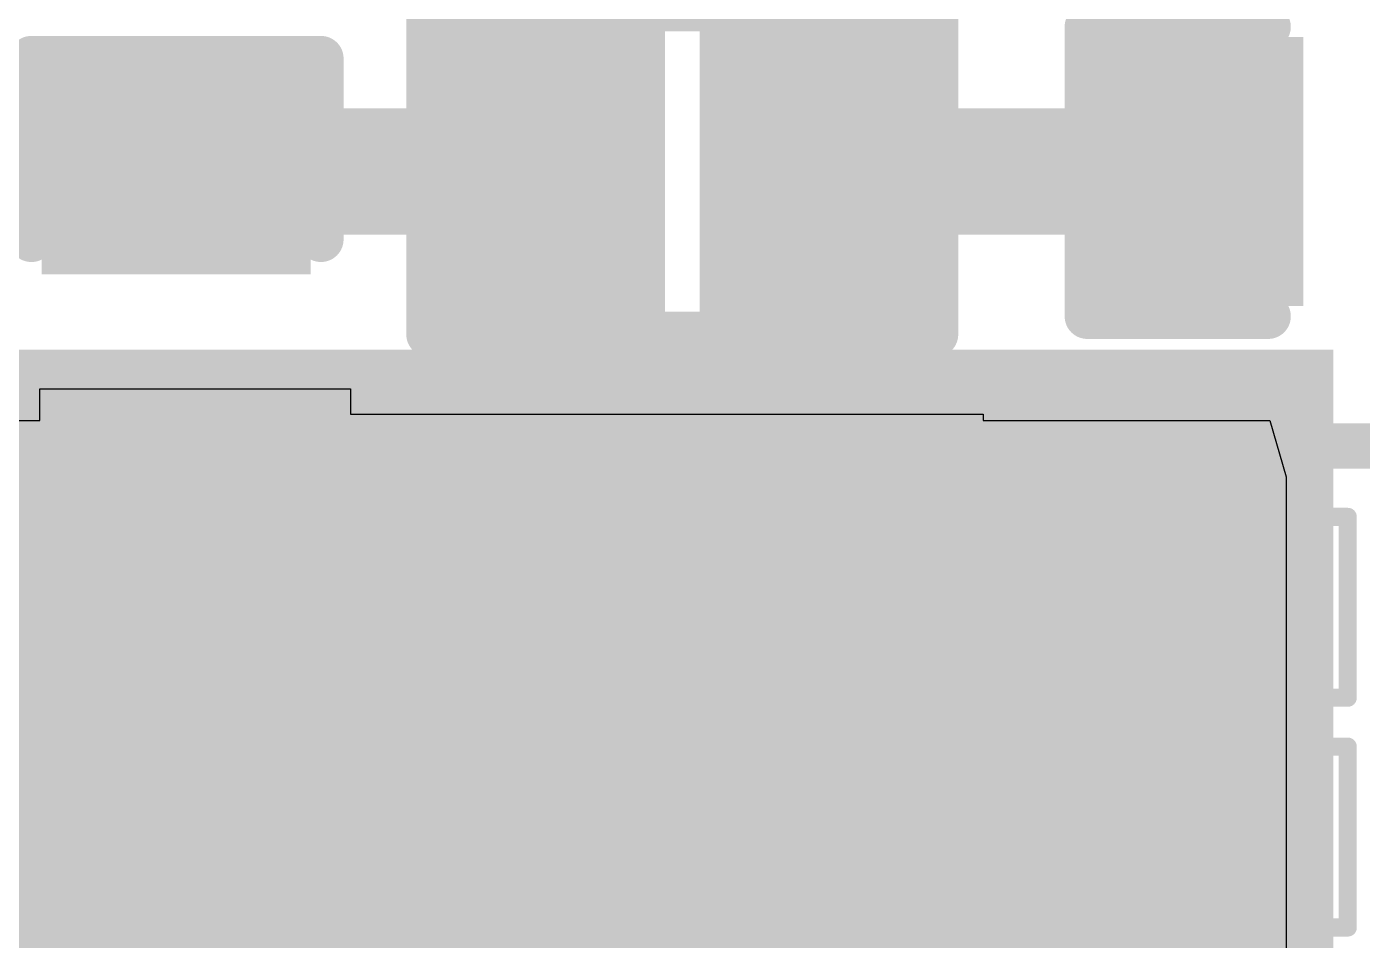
# Model space of a CAD drawing. Header units: inches. Extents: x -12 to 5357, y -8 to 5291.
# Drawn here: x 39.091 to 42.84, y 30.017 to 32.583 of the extents above; entities that cross this region are included whole.
import ezdxf

# ---------------------------------------------------------------- set-up
doc = ezdxf.new("R2010")
doc.units = ezdxf.units.IN
for name, color, linetype in [('Bottom Layer', 5, 'Continuous'), ('Drill Drawing', 1, 'Continuous'), ('Ground', 16, 'Continuous'), ('Power', 76, 'Continuous'), ('Top Layer', 1, 'Continuous'), ('Top Overlay', 2, 'Continuous'), ('Top Paste', 8, 'Continuous'), ('Top Solder', 216, 'Continuous'), ('Via Holes', 16, 'Continuous')]:
    doc.layers.add(name, color=color, linetype=linetype)

# ---------------------------------------------------------------- blocks, each defined once
blk = doc.blocks.new('IND_0402_64')
at = {"layer": 'Top Layer'}
for points in [[(-0.55, 0.3), (-0.15, 0.3), (-0.15, -0.3), (-0.55, -0.3)], [(0.15, 0.3), (0.55, 0.3), (0.55, -0.3), (0.15, -0.3)]]:
    blk.add_hatch(color=1, dxfattribs=at).paths.add_polyline_path(points)
at = {"layer": 'Top Paste'}
for points in [[(-0.55, 0.3), (-0.15, 0.3), (-0.15, -0.3), (-0.55, -0.3)], [(0.15, 0.3), (0.55, 0.3), (0.55, -0.3), (0.15, -0.3)]]:
    blk.add_hatch(color=8, dxfattribs=at).paths.add_polyline_path(points)
at = {"layer": 'Top Solder'}
for points in [[(-0.6516, 0.4016), (-0.0484, 0.4016), (-0.0484, -0.4016), (-0.6516, -0.4016)], [(0.0484, 0.4016), (0.6516, 0.4016), (0.6516, -0.4016), (0.0484, -0.4016)]]:
    blk.add_hatch(color=216, dxfattribs=at).paths.add_polyline_path(points)
at = {"layer": 'Top Overlay'}
for points in [[(-0.7112, -0.4572, 0.127, 0.127, 0), (-0.7112, 0.4572, 0.127, 0.127, 0)], [(-0.7112, 0.4572, 0.127, 0.127, 0), (-0.3048, 0.4572, 0.127, 0.127, 0)], [(-0.3048, 0.4572, 0.127, 0.127, 0), (0.7112, 0.4572, 0.127, 0.127, 0)], [(0.7112, -0.4572, 0.127, 0.127, 0), (0.7112, 0.4572, 0.127, 0.127, 0)], [(-0.7112, -0.4572, 0.127, 0.127, 0), (-0.3048, -0.4572, 0.127, 0.127, 0)], [(-0.3048, -0.4572, 0.127, 0.127, 0), (0.7112, -0.4572, 0.127, 0.127, 0)]]:
    blk.add_lwpolyline(points, format="xyseb", dxfattribs=at)
for points in [[(-0.7429, 0.4572, 0.0635, 0.0635, 1), (-0.6794, 0.4572, 0.0635, 0.0635, 1)], [(-0.7429, 0.4572, 0.0635, 0.0635, 1), (-0.6794, 0.4572, 0.0635, 0.0635, 1)], [(-0.3366, 0.4572, 0.0635, 0.0635, 1), (-0.2731, 0.4572, 0.0635, 0.0635, 1)], [(-0.3366, 0.4572, 0.0635, 0.0635, 1), (-0.2731, 0.4572, 0.0635, 0.0635, 1)], [(0.6794, 0.4572, 0.0635, 0.0635, 1), (0.7429, 0.4572, 0.0635, 0.0635, 1)], [(0.6794, 0.4572, 0.0635, 0.0635, 1), (0.7429, 0.4572, 0.0635, 0.0635, 1)], [(-0.7429, -0.4572, 0.0635, 0.0635, 1), (-0.6794, -0.4572, 0.0635, 0.0635, 1)], [(-0.7429, -0.4572, 0.0635, 0.0635, 1), (-0.6794, -0.4572, 0.0635, 0.0635, 1)], [(-0.3366, -0.4572, 0.0635, 0.0635, 1), (-0.2731, -0.4572, 0.0635, 0.0635, 1)], [(-0.3366, -0.4572, 0.0635, 0.0635, 1), (-0.2731, -0.4572, 0.0635, 0.0635, 1)], [(0.6794, -0.4572, 0.0635, 0.0635, 1), (0.7429, -0.4572, 0.0635, 0.0635, 1)], [(0.6794, -0.4572, 0.0635, 0.0635, 1), (0.7429, -0.4572, 0.0635, 0.0635, 1)]]:
    blk.add_lwpolyline(points, format="xyseb", close=True, dxfattribs=at)
blk = doc.blocks.new('C___0402_93')
at = {"layer": 'Top Layer'}
for points in [[(-0.6985, -0.3175), (-0.6985, 0.3175), (-0.2413, 0.3175), (-0.2413, -0.3175)], [(0.2413, -0.3175), (0.2413, 0.3175), (0.6985, 0.3175), (0.6985, -0.3175)]]:
    blk.add_hatch(color=1, dxfattribs=at).paths.add_polyline_path(points)
at = {"layer": 'Top Paste'}
for points in [[(-0.6985, -0.3175), (-0.6985, 0.3175), (-0.2413, 0.3175), (-0.2413, -0.3175)], [(0.2413, -0.3175), (0.2413, 0.3175), (0.6985, 0.3175), (0.6985, -0.3175)]]:
    blk.add_hatch(color=8, dxfattribs=at).paths.add_polyline_path(points)
at = {"layer": 'Top Solder'}
for points in [[(-0.7585, -0.3775), (-0.7585, 0.3775), (-0.1813, 0.3775), (-0.1813, -0.3775)], [(0.1813, -0.3775), (0.1813, 0.3775), (0.7585, 0.3775), (0.7585, -0.3775)]]:
    blk.add_hatch(color=216, dxfattribs=at).paths.add_polyline_path(points)
at = {"layer": 'Top Overlay'}
for points in [[(-0.7874, 0.4064, 0.127, 0.127, 0), (-0.7874, -0.4064, 0.127, 0.127, 0)], [(-0.2794, 0.4064, 0.127, 0.127, 0), (-0.7874, 0.4064, 0.127, 0.127, 0)], [(0.2794, 0.4064, 0.127, 0.127, 0), (0.7874, 0.4064, 0.127, 0.127, 0)], [(0.7874, 0.4064, 0.127, 0.127, 0), (0.7874, -0.4064, 0.127, 0.127, 0)], [(-0.7874, -0.4064, 0.127, 0.127, 0), (-0.2794, -0.4064, 0.127, 0.127, 0)], [(0.2794, -0.4064, 0.127, 0.127, 0), (0.7874, -0.4064, 0.127, 0.127, 0)]]:
    blk.add_lwpolyline(points, format="xyseb", dxfattribs=at)
for points in [[(-0.8191, 0.4064, 0.0635, 0.0635, 1), (-0.7556, 0.4064, 0.0635, 0.0635, 1)], [(-0.8191, 0.4064, 0.0635, 0.0635, 1), (-0.7556, 0.4064, 0.0635, 0.0635, 1)], [(-0.3112, 0.4064, 0.0635, 0.0635, 1), (-0.2477, 0.4064, 0.0635, 0.0635, 1)], [(0.2477, 0.4064, 0.0635, 0.0635, 1), (0.3111, 0.4064, 0.0635, 0.0635, 1)], [(0.7556, 0.4064, 0.0635, 0.0635, 1), (0.8191, 0.4064, 0.0635, 0.0635, 1)], [(0.7556, 0.4064, 0.0635, 0.0635, 1), (0.8191, 0.4064, 0.0635, 0.0635, 1)], [(-0.8191, -0.4064, 0.0635, 0.0635, 1), (-0.7556, -0.4064, 0.0635, 0.0635, 1)], [(-0.8191, -0.4064, 0.0635, 0.0635, 1), (-0.7556, -0.4064, 0.0635, 0.0635, 1)], [(-0.3112, -0.4064, 0.0635, 0.0635, 1), (-0.2477, -0.4064, 0.0635, 0.0635, 1)], [(0.2477, -0.4064, 0.0635, 0.0635, 1), (0.3111, -0.4064, 0.0635, 0.0635, 1)], [(0.7556, -0.4064, 0.0635, 0.0635, 1), (0.8191, -0.4064, 0.0635, 0.0635, 1)], [(0.7556, -0.4064, 0.0635, 0.0635, 1), (0.8191, -0.4064, 0.0635, 0.0635, 1)]]:
    blk.add_lwpolyline(points, format="xyseb", close=True, dxfattribs=at)
blk = doc.blocks.new('C___0402_96')
at = {"layer": 'Top Layer'}
for points in [[(-0.6985, -0.3175), (-0.6985, 0.3175), (-0.2413, 0.3175), (-0.2413, -0.3175)], [(0.2413, -0.3175), (0.2413, 0.3175), (0.6985, 0.3175), (0.6985, -0.3175)]]:
    blk.add_hatch(color=1, dxfattribs=at).paths.add_polyline_path(points)
at = {"layer": 'Top Paste'}
for points in [[(-0.6985, -0.3175), (-0.6985, 0.3175), (-0.2413, 0.3175), (-0.2413, -0.3175)], [(0.2413, -0.3175), (0.2413, 0.3175), (0.6985, 0.3175), (0.6985, -0.3175)]]:
    blk.add_hatch(color=8, dxfattribs=at).paths.add_polyline_path(points)
at = {"layer": 'Top Solder'}
for points in [[(-0.7585, -0.3775), (-0.7585, 0.3775), (-0.1813, 0.3775), (-0.1813, -0.3775)], [(0.1813, -0.3775), (0.1813, 0.3775), (0.7585, 0.3775), (0.7585, -0.3775)]]:
    blk.add_hatch(color=216, dxfattribs=at).paths.add_polyline_path(points)
at = {"layer": 'Top Overlay'}
for points in [[(-0.7874, -0.4064, 0.127, 0.127, 0), (-0.7874, 0.4064, 0.127, 0.127, 0)], [(-0.7874, 0.4064, 0.127, 0.127, 0), (-0.2794, 0.4064, 0.127, 0.127, 0)], [(0.2794, 0.4064, 0.127, 0.127, 0), (0.7874, 0.4064, 0.127, 0.127, 0)], [(0.7874, -0.4064, 0.127, 0.127, 0), (0.7874, 0.4064, 0.127, 0.127, 0)], [(-0.7874, -0.4064, 0.127, 0.127, 0), (-0.2794, -0.4064, 0.127, 0.127, 0)], [(0.2794, -0.4064, 0.127, 0.127, 0), (0.7874, -0.4064, 0.127, 0.127, 0)]]:
    blk.add_lwpolyline(points, format="xyseb", dxfattribs=at)
for points in [[(-0.8191, 0.4064, 0.0635, 0.0635, 1), (-0.7556, 0.4064, 0.0635, 0.0635, 1)], [(-0.8191, 0.4064, 0.0635, 0.0635, 1), (-0.7556, 0.4064, 0.0635, 0.0635, 1)], [(-0.3111, 0.4064, 0.0635, 0.0635, 1), (-0.2477, 0.4064, 0.0635, 0.0635, 1)], [(0.2477, 0.4064, 0.0635, 0.0635, 1), (0.3112, 0.4064, 0.0635, 0.0635, 1)], [(0.7556, 0.4064, 0.0635, 0.0635, 1), (0.8191, 0.4064, 0.0635, 0.0635, 1)], [(0.7556, 0.4064, 0.0635, 0.0635, 1), (0.8191, 0.4064, 0.0635, 0.0635, 1)], [(-0.8191, -0.4064, 0.0635, 0.0635, 1), (-0.7556, -0.4064, 0.0635, 0.0635, 1)], [(-0.8191, -0.4064, 0.0635, 0.0635, 1), (-0.7556, -0.4064, 0.0635, 0.0635, 1)], [(-0.3111, -0.4064, 0.0635, 0.0635, 1), (-0.2477, -0.4064, 0.0635, 0.0635, 1)], [(0.2477, -0.4064, 0.0635, 0.0635, 1), (0.3112, -0.4064, 0.0635, 0.0635, 1)], [(0.7556, -0.4064, 0.0635, 0.0635, 1), (0.8191, -0.4064, 0.0635, 0.0635, 1)], [(0.7556, -0.4064, 0.0635, 0.0635, 1), (0.8191, -0.4064, 0.0635, 0.0635, 1)]]:
    blk.add_lwpolyline(points, format="xyseb", close=True, dxfattribs=at)

msp = doc.modelspace()

# ---------------------------------------------------------------- hatches: boundary and pattern name
at = {"layer": 'Bottom Layer'}
h = msp.add_hatch(color=5, dxfattribs=at)
edge = h.paths.add_edge_path()
edge.add_arc((40.2869, 30.9524), 0.2, 0, 360)
h = msp.add_hatch(color=5, dxfattribs=at)
edge = h.paths.add_edge_path()
edge.add_arc((40.9321, 30.9524), 0.2, 0, 360)
h = msp.add_hatch(color=5, dxfattribs=at)
edge = h.paths.add_edge_path()
edge.add_arc((41.5773, 30.9524), 0.2, 0, 360)
h = msp.add_hatch(color=5, dxfattribs=at)
edge = h.paths.add_edge_path()
edge.add_arc((42.545, 30.9524), 0.2, 0, 360)
h = msp.add_hatch(color=5, dxfattribs=at)
edge = h.paths.add_edge_path()
edge.add_arc((39.3192, 30.3073), 0.2, 0, 360)
h = msp.add_hatch(color=5, dxfattribs=at)
edge = h.paths.add_edge_path()
edge.add_arc((39.9644, 30.3073), 0.2, 0, 360)
h = msp.add_hatch(color=5, dxfattribs=at)
edge = h.paths.add_edge_path()
edge.add_arc((40.6095, 30.3073), 0.2, 0, 360)
h = msp.add_hatch(color=5, dxfattribs=at)
edge = h.paths.add_edge_path()
edge.add_arc((41.2547, 30.3073), 0.2, 0, 360)
h = msp.add_hatch(color=5, dxfattribs=at)
edge = h.paths.add_edge_path()
edge.add_arc((41.8998, 30.3073), 0.2, 0, 360)
h = msp.add_hatch(color=5, dxfattribs=at)
edge = h.paths.add_edge_path()
edge.add_arc((42.545, 30.3073), 0.2, 0, 360)
at = {"layer": 'Ground'}
h = msp.add_hatch(color=16, dxfattribs=at)
edge = h.paths.add_edge_path()
edge.add_arc((40.2869, 30.9524), 0.2, 0, 360)
h = msp.add_hatch(color=16, dxfattribs=at)
edge = h.paths.add_edge_path()
edge.add_arc((40.9321, 30.9524), 0.2, 0, 360)
h = msp.add_hatch(color=16, dxfattribs=at)
edge = h.paths.add_edge_path()
edge.add_arc((41.5773, 30.9524), 0.2, 0, 360)
h = msp.add_hatch(color=16, dxfattribs=at)
edge = h.paths.add_edge_path()
edge.add_arc((42.545, 30.9524), 0.2, 0, 360)
h = msp.add_hatch(color=16, dxfattribs=at)
edge = h.paths.add_edge_path()
edge.add_arc((39.3192, 30.3073), 0.2, 0, 360)
h = msp.add_hatch(color=16, dxfattribs=at)
edge = h.paths.add_edge_path()
edge.add_arc((39.9644, 30.3073), 0.2, 0, 360)
h = msp.add_hatch(color=16, dxfattribs=at)
edge = h.paths.add_edge_path()
edge.add_arc((40.6095, 30.3073), 0.2, 0, 360)
h = msp.add_hatch(color=16, dxfattribs=at)
edge = h.paths.add_edge_path()
edge.add_arc((41.2547, 30.3073), 0.2, 0, 360)
h = msp.add_hatch(color=16, dxfattribs=at)
edge = h.paths.add_edge_path()
edge.add_arc((41.8998, 30.3073), 0.2, 0, 360)
h = msp.add_hatch(color=16, dxfattribs=at)
edge = h.paths.add_edge_path()
edge.add_arc((42.545, 30.3073), 0.2, 0, 360)
at = {"layer": 'Power'}
h = msp.add_hatch(color=76, dxfattribs=at)
edge = h.paths.add_edge_path()
edge.add_arc((40.2869, 30.9524), 0.2, 0, 360)
h = msp.add_hatch(color=76, dxfattribs=at)
edge = h.paths.add_edge_path()
edge.add_arc((40.9321, 30.9524), 0.2, 0, 360)
h = msp.add_hatch(color=76, dxfattribs=at)
edge = h.paths.add_edge_path()
edge.add_arc((41.5773, 30.9524), 0.2, 0, 360)
h = msp.add_hatch(color=76, dxfattribs=at)
edge = h.paths.add_edge_path()
edge.add_arc((42.545, 30.9524), 0.2, 0, 360)
h = msp.add_hatch(color=76, dxfattribs=at)
edge = h.paths.add_edge_path()
edge.add_arc((39.3192, 30.3073), 0.2, 0, 360)
h = msp.add_hatch(color=76, dxfattribs=at)
edge = h.paths.add_edge_path()
edge.add_arc((39.9644, 30.3073), 0.2, 0, 360)
h = msp.add_hatch(color=76, dxfattribs=at)
edge = h.paths.add_edge_path()
edge.add_arc((40.6095, 30.3073), 0.2, 0, 360)
h = msp.add_hatch(color=76, dxfattribs=at)
edge = h.paths.add_edge_path()
edge.add_arc((41.2547, 30.3073), 0.2, 0, 360)
h = msp.add_hatch(color=76, dxfattribs=at)
edge = h.paths.add_edge_path()
edge.add_arc((41.8998, 30.3073), 0.2, 0, 360)
h = msp.add_hatch(color=76, dxfattribs=at)
edge = h.paths.add_edge_path()
edge.add_arc((42.545, 30.3073), 0.2, 0, 360)
at = {"layer": 'Top Layer'}
msp.add_hatch(color=1, dxfattribs=at).paths.add_polyline_path([(34.0217, 28.9523), (42.7584, 28.9523), (42.7584, 31.6759), (34.0217, 31.6759)])
h = msp.add_hatch(color=1, dxfattribs=at)
edge = h.paths.add_edge_path()
edge.add_arc((40.2869, 30.9524), 0.2, 0, 360)
h = msp.add_hatch(color=1, dxfattribs=at)
edge = h.paths.add_edge_path()
edge.add_arc((40.9321, 30.9524), 0.2, 0, 360)
h = msp.add_hatch(color=1, dxfattribs=at)
edge = h.paths.add_edge_path()
edge.add_arc((41.5773, 30.9524), 0.2, 0, 360)
h = msp.add_hatch(color=1, dxfattribs=at)
edge = h.paths.add_edge_path()
edge.add_arc((42.545, 30.9524), 0.2, 0, 360)
h = msp.add_hatch(color=1, dxfattribs=at)
edge = h.paths.add_edge_path()
edge.add_arc((39.3192, 30.3073), 0.2, 0, 360)
h = msp.add_hatch(color=1, dxfattribs=at)
edge = h.paths.add_edge_path()
edge.add_arc((39.9644, 30.3073), 0.2, 0, 360)
h = msp.add_hatch(color=1, dxfattribs=at)
edge = h.paths.add_edge_path()
edge.add_arc((40.6095, 30.3073), 0.2, 0, 360)
h = msp.add_hatch(color=1, dxfattribs=at)
edge = h.paths.add_edge_path()
edge.add_arc((41.2547, 30.3073), 0.2, 0, 360)
h = msp.add_hatch(color=1, dxfattribs=at)
edge = h.paths.add_edge_path()
edge.add_arc((41.8998, 30.3073), 0.2, 0, 360)
h = msp.add_hatch(color=1, dxfattribs=at)
edge = h.paths.add_edge_path()
edge.add_arc((42.545, 30.3073), 0.2, 0, 360)
at = {"layer": 'Via Holes'}
h = msp.add_hatch(color=7, dxfattribs=at)
edge = h.paths.add_edge_path()
edge.add_arc((40.2869, 30.9524), 0.1, 0, 360)
h = msp.add_hatch(color=7, dxfattribs=at)
edge = h.paths.add_edge_path()
edge.add_arc((40.9321, 30.9524), 0.1, 0, 360)
h = msp.add_hatch(color=7, dxfattribs=at)
edge = h.paths.add_edge_path()
edge.add_arc((41.5773, 30.9524), 0.1, 0, 360)
h = msp.add_hatch(color=7, dxfattribs=at)
edge = h.paths.add_edge_path()
edge.add_arc((42.545, 30.9524), 0.1, 0, 360)
h = msp.add_hatch(color=7, dxfattribs=at)
edge = h.paths.add_edge_path()
edge.add_arc((39.3192, 30.3073), 0.1, 0, 360)
h = msp.add_hatch(color=7, dxfattribs=at)
edge = h.paths.add_edge_path()
edge.add_arc((39.9644, 30.3073), 0.1, 0, 360)
h = msp.add_hatch(color=7, dxfattribs=at)
edge = h.paths.add_edge_path()
edge.add_arc((40.6095, 30.3073), 0.1, 0, 360)
h = msp.add_hatch(color=7, dxfattribs=at)
edge = h.paths.add_edge_path()
edge.add_arc((41.2547, 30.3073), 0.1, 0, 360)
h = msp.add_hatch(color=7, dxfattribs=at)
edge = h.paths.add_edge_path()
edge.add_arc((41.8998, 30.3073), 0.1, 0, 360)
h = msp.add_hatch(color=7, dxfattribs=at)
edge = h.paths.add_edge_path()
edge.add_arc((42.545, 30.3073), 0.1, 0, 360)

# ---------------------------------------------------------------- linework, layer by layer
at = {"layer": 'Drill Drawing'}
for points in [[(40.0329, 31.2064, 0.0508, 0.0508, 0), (40.5409, 31.2064, 0.0508, 0.0508, 0)], [(40.0329, 30.6984, 0.0508, 0.0508, 0), (40.0329, 31.2064, 0.0508, 0.0508, 0)], [(40.5409, 30.6984, 0.0508, 0.0508, 0), (40.5409, 31.2064, 0.0508, 0.0508, 0)], [(40.6781, 31.2064, 0.0508, 0.0508, 0), (41.1861, 31.2064, 0.0508, 0.0508, 0)], [(40.6781, 30.6984, 0.0508, 0.0508, 0), (40.6781, 31.2064, 0.0508, 0.0508, 0)], [(41.1861, 30.6984, 0.0508, 0.0508, 0), (41.1861, 31.2064, 0.0508, 0.0508, 0)], [(41.3233, 31.2064, 0.0508, 0.0508, 0), (41.8313, 31.2064, 0.0508, 0.0508, 0)], [(41.3233, 30.6984, 0.0508, 0.0508, 0), (41.3233, 31.2064, 0.0508, 0.0508, 0)], [(41.8313, 30.6984, 0.0508, 0.0508, 0), (41.8313, 31.2064, 0.0508, 0.0508, 0)], [(42.291, 31.2064, 0.0508, 0.0508, 0), (42.799, 31.2064, 0.0508, 0.0508, 0)], [(42.291, 30.6984, 0.0508, 0.0508, 0), (42.291, 31.2064, 0.0508, 0.0508, 0)], [(42.799, 30.6984, 0.0508, 0.0508, 0), (42.799, 31.2064, 0.0508, 0.0508, 0)], [(40.1345, 31.1048, 0.0508, 0.0508, 0), (40.4393, 31.1048, 0.0508, 0.0508, 0)], [(40.1345, 30.8, 0.0508, 0.0508, 0), (40.1345, 31.1048, 0.0508, 0.0508, 0)], [(40.4393, 30.8, 0.0508, 0.0508, 0), (40.4393, 31.1048, 0.0508, 0.0508, 0)], [(40.7797, 31.1048, 0.0508, 0.0508, 0), (41.0845, 31.1048, 0.0508, 0.0508, 0)], [(40.7797, 30.8, 0.0508, 0.0508, 0), (40.7797, 31.1048, 0.0508, 0.0508, 0)], [(41.0845, 30.8, 0.0508, 0.0508, 0), (41.0845, 31.1048, 0.0508, 0.0508, 0)], [(41.4249, 31.1048, 0.0508, 0.0508, 0), (41.7297, 31.1048, 0.0508, 0.0508, 0)], [(41.4249, 30.8, 0.0508, 0.0508, 0), (41.4249, 31.1048, 0.0508, 0.0508, 0)], [(41.7297, 30.8, 0.0508, 0.0508, 0), (41.7297, 31.1048, 0.0508, 0.0508, 0)], [(42.3926, 31.1048, 0.0508, 0.0508, 0), (42.6974, 31.1048, 0.0508, 0.0508, 0)], [(42.3926, 30.8, 0.0508, 0.0508, 0), (42.3926, 31.1048, 0.0508, 0.0508, 0)], [(42.6974, 30.8, 0.0508, 0.0508, 0), (42.6974, 31.1048, 0.0508, 0.0508, 0)], [(40.1345, 30.8, 0.0508, 0.0508, 0), (40.4393, 30.8, 0.0508, 0.0508, 0)], [(40.7797, 30.8, 0.0508, 0.0508, 0), (41.0845, 30.8, 0.0508, 0.0508, 0)], [(41.4249, 30.8, 0.0508, 0.0508, 0), (41.7297, 30.8, 0.0508, 0.0508, 0)], [(42.3926, 30.8, 0.0508, 0.0508, 0), (42.6974, 30.8, 0.0508, 0.0508, 0)], [(40.0329, 30.6984, 0.0508, 0.0508, 0), (40.5409, 30.6984, 0.0508, 0.0508, 0)], [(40.6781, 30.6984, 0.0508, 0.0508, 0), (41.1861, 30.6984, 0.0508, 0.0508, 0)], [(41.3233, 30.6984, 0.0508, 0.0508, 0), (41.8313, 30.6984, 0.0508, 0.0508, 0)], [(42.291, 30.6984, 0.0508, 0.0508, 0), (42.799, 30.6984, 0.0508, 0.0508, 0)], [(39.0652, 30.5613, 0.0508, 0.0508, 0), (39.5732, 30.5613, 0.0508, 0.0508, 0)], [(39.5732, 30.0533, 0.0508, 0.0508, 0), (39.5732, 30.5613, 0.0508, 0.0508, 0)], [(39.7104, 30.5613, 0.0508, 0.0508, 0), (40.2184, 30.5613, 0.0508, 0.0508, 0)], [(39.7104, 30.0533, 0.0508, 0.0508, 0), (39.7104, 30.5613, 0.0508, 0.0508, 0)], [(40.2184, 30.0533, 0.0508, 0.0508, 0), (40.2184, 30.5613, 0.0508, 0.0508, 0)], [(40.3555, 30.5613, 0.0508, 0.0508, 0), (40.8635, 30.5613, 0.0508, 0.0508, 0)], [(40.3555, 30.0533, 0.0508, 0.0508, 0), (40.3555, 30.5613, 0.0508, 0.0508, 0)], [(40.8635, 30.0533, 0.0508, 0.0508, 0), (40.8635, 30.5613, 0.0508, 0.0508, 0)], [(41.0007, 30.5613, 0.0508, 0.0508, 0), (41.5087, 30.5613, 0.0508, 0.0508, 0)], [(41.0007, 30.0533, 0.0508, 0.0508, 0), (41.0007, 30.5613, 0.0508, 0.0508, 0)], [(41.5087, 30.0533, 0.0508, 0.0508, 0), (41.5087, 30.5613, 0.0508, 0.0508, 0)], [(41.6458, 30.5613, 0.0508, 0.0508, 0), (42.1538, 30.5613, 0.0508, 0.0508, 0)], [(41.6458, 30.0533, 0.0508, 0.0508, 0), (41.6458, 30.5613, 0.0508, 0.0508, 0)], [(42.1538, 30.0533, 0.0508, 0.0508, 0), (42.1538, 30.5613, 0.0508, 0.0508, 0)], [(42.291, 30.5613, 0.0508, 0.0508, 0), (42.799, 30.5613, 0.0508, 0.0508, 0)], [(42.291, 30.0533, 0.0508, 0.0508, 0), (42.291, 30.5613, 0.0508, 0.0508, 0)], [(42.799, 30.0533, 0.0508, 0.0508, 0), (42.799, 30.5613, 0.0508, 0.0508, 0)], [(39.1668, 30.4597, 0.0508, 0.0508, 0), (39.4716, 30.4597, 0.0508, 0.0508, 0)], [(39.1668, 30.1549, 0.0508, 0.0508, 0), (39.1668, 30.4597, 0.0508, 0.0508, 0)], [(39.4716, 30.1549, 0.0508, 0.0508, 0), (39.4716, 30.4597, 0.0508, 0.0508, 0)], [(39.812, 30.4597, 0.0508, 0.0508, 0), (40.1168, 30.4597, 0.0508, 0.0508, 0)], [(39.812, 30.1549, 0.0508, 0.0508, 0), (39.812, 30.4597, 0.0508, 0.0508, 0)], [(40.1168, 30.1549, 0.0508, 0.0508, 0), (40.1168, 30.4597, 0.0508, 0.0508, 0)], [(40.4571, 30.4597, 0.0508, 0.0508, 0), (40.7619, 30.4597, 0.0508, 0.0508, 0)], [(40.4571, 30.1549, 0.0508, 0.0508, 0), (40.4571, 30.4597, 0.0508, 0.0508, 0)], [(40.7619, 30.1549, 0.0508, 0.0508, 0), (40.7619, 30.4597, 0.0508, 0.0508, 0)], [(41.1023, 30.4597, 0.0508, 0.0508, 0), (41.4071, 30.4597, 0.0508, 0.0508, 0)], [(41.1023, 30.1549, 0.0508, 0.0508, 0), (41.1023, 30.4597, 0.0508, 0.0508, 0)], [(41.4071, 30.1549, 0.0508, 0.0508, 0), (41.4071, 30.4597, 0.0508, 0.0508, 0)], [(41.7474, 30.4597, 0.0508, 0.0508, 0), (42.0522, 30.4597, 0.0508, 0.0508, 0)], [(41.7474, 30.1549, 0.0508, 0.0508, 0), (41.7474, 30.4597, 0.0508, 0.0508, 0)], [(42.0522, 30.1549, 0.0508, 0.0508, 0), (42.0522, 30.4597, 0.0508, 0.0508, 0)], [(42.3926, 30.4597, 0.0508, 0.0508, 0), (42.6974, 30.4597, 0.0508, 0.0508, 0)], [(42.3926, 30.1549, 0.0508, 0.0508, 0), (42.3926, 30.4597, 0.0508, 0.0508, 0)], [(42.6974, 30.1549, 0.0508, 0.0508, 0), (42.6974, 30.4597, 0.0508, 0.0508, 0)], [(39.1668, 30.1549, 0.0508, 0.0508, 0), (39.4716, 30.1549, 0.0508, 0.0508, 0)], [(39.812, 30.1549, 0.0508, 0.0508, 0), (40.1168, 30.1549, 0.0508, 0.0508, 0)], [(40.4571, 30.1549, 0.0508, 0.0508, 0), (40.7619, 30.1549, 0.0508, 0.0508, 0)], [(41.1023, 30.1549, 0.0508, 0.0508, 0), (41.4071, 30.1549, 0.0508, 0.0508, 0)], [(41.7474, 30.1549, 0.0508, 0.0508, 0), (42.0522, 30.1549, 0.0508, 0.0508, 0)], [(42.3926, 30.1549, 0.0508, 0.0508, 0), (42.6974, 30.1549, 0.0508, 0.0508, 0)], [(39.0652, 30.0533, 0.0508, 0.0508, 0), (39.5732, 30.0533, 0.0508, 0.0508, 0)], [(39.7104, 30.0533, 0.0508, 0.0508, 0), (40.2184, 30.0533, 0.0508, 0.0508, 0)], [(40.3555, 30.0533, 0.0508, 0.0508, 0), (40.8635, 30.0533, 0.0508, 0.0508, 0)], [(41.0007, 30.0533, 0.0508, 0.0508, 0), (41.5087, 30.0533, 0.0508, 0.0508, 0)], [(41.6458, 30.0533, 0.0508, 0.0508, 0), (42.1538, 30.0533, 0.0508, 0.0508, 0)], [(42.291, 30.0533, 0.0508, 0.0508, 0), (42.799, 30.0533, 0.0508, 0.0508, 0)]]:
    msp.add_lwpolyline(points, format="xyseb", dxfattribs=at)
for points in [[(40.0202, 31.2064, 0.0254, 0.0254, 1), (40.0456, 31.2064, 0.0254, 0.0254, 1)], [(40.0202, 31.2064, 0.0254, 0.0254, 1), (40.0456, 31.2064, 0.0254, 0.0254, 1)], [(40.5282, 31.2064, 0.0254, 0.0254, 1), (40.5536, 31.2064, 0.0254, 0.0254, 1)], [(40.5282, 31.2064, 0.0254, 0.0254, 1), (40.5536, 31.2064, 0.0254, 0.0254, 1)], [(40.6654, 31.2064, 0.0254, 0.0254, 1), (40.6908, 31.2064, 0.0254, 0.0254, 1)], [(40.6654, 31.2064, 0.0254, 0.0254, 1), (40.6908, 31.2064, 0.0254, 0.0254, 1)], [(41.1734, 31.2064, 0.0254, 0.0254, 1), (41.1988, 31.2064, 0.0254, 0.0254, 1)], [(41.1734, 31.2064, 0.0254, 0.0254, 1), (41.1988, 31.2064, 0.0254, 0.0254, 1)], [(41.3106, 31.2064, 0.0254, 0.0254, 1), (41.336, 31.2064, 0.0254, 0.0254, 1)], [(41.3106, 31.2064, 0.0254, 0.0254, 1), (41.336, 31.2064, 0.0254, 0.0254, 1)], [(41.8186, 31.2064, 0.0254, 0.0254, 1), (41.844, 31.2064, 0.0254, 0.0254, 1)], [(41.8186, 31.2064, 0.0254, 0.0254, 1), (41.844, 31.2064, 0.0254, 0.0254, 1)], [(42.2783, 31.2064, 0.0254, 0.0254, 1), (42.3037, 31.2064, 0.0254, 0.0254, 1)], [(42.2783, 31.2064, 0.0254, 0.0254, 1), (42.3037, 31.2064, 0.0254, 0.0254, 1)], [(42.7863, 31.2064, 0.0254, 0.0254, 1), (42.8117, 31.2064, 0.0254, 0.0254, 1)], [(42.7863, 31.2064, 0.0254, 0.0254, 1), (42.8117, 31.2064, 0.0254, 0.0254, 1)], [(40.1218, 31.1048, 0.0254, 0.0254, 1), (40.1472, 31.1048, 0.0254, 0.0254, 1)], [(40.1218, 31.1048, 0.0254, 0.0254, 1), (40.1472, 31.1048, 0.0254, 0.0254, 1)], [(40.4266, 31.1048, 0.0254, 0.0254, 1), (40.452, 31.1048, 0.0254, 0.0254, 1)], [(40.4266, 31.1048, 0.0254, 0.0254, 1), (40.452, 31.1048, 0.0254, 0.0254, 1)], [(40.767, 31.1048, 0.0254, 0.0254, 1), (40.7924, 31.1048, 0.0254, 0.0254, 1)], [(40.767, 31.1048, 0.0254, 0.0254, 1), (40.7924, 31.1048, 0.0254, 0.0254, 1)], [(41.0718, 31.1048, 0.0254, 0.0254, 1), (41.0972, 31.1048, 0.0254, 0.0254, 1)], [(41.0718, 31.1048, 0.0254, 0.0254, 1), (41.0972, 31.1048, 0.0254, 0.0254, 1)], [(41.4122, 31.1048, 0.0254, 0.0254, 1), (41.4376, 31.1048, 0.0254, 0.0254, 1)], [(41.4122, 31.1048, 0.0254, 0.0254, 1), (41.4376, 31.1048, 0.0254, 0.0254, 1)], [(41.717, 31.1048, 0.0254, 0.0254, 1), (41.7424, 31.1048, 0.0254, 0.0254, 1)], [(41.717, 31.1048, 0.0254, 0.0254, 1), (41.7424, 31.1048, 0.0254, 0.0254, 1)], [(42.3799, 31.1048, 0.0254, 0.0254, 1), (42.4053, 31.1048, 0.0254, 0.0254, 1)], [(42.3799, 31.1048, 0.0254, 0.0254, 1), (42.4053, 31.1048, 0.0254, 0.0254, 1)], [(42.6847, 31.1048, 0.0254, 0.0254, 1), (42.7101, 31.1048, 0.0254, 0.0254, 1)], [(42.6847, 31.1048, 0.0254, 0.0254, 1), (42.7101, 31.1048, 0.0254, 0.0254, 1)], [(40.1218, 30.8, 0.0254, 0.0254, 1), (40.1472, 30.8, 0.0254, 0.0254, 1)], [(40.1218, 30.8, 0.0254, 0.0254, 1), (40.1472, 30.8, 0.0254, 0.0254, 1)], [(40.4266, 30.8, 0.0254, 0.0254, 1), (40.452, 30.8, 0.0254, 0.0254, 1)], [(40.4266, 30.8, 0.0254, 0.0254, 1), (40.452, 30.8, 0.0254, 0.0254, 1)], [(40.767, 30.8, 0.0254, 0.0254, 1), (40.7924, 30.8, 0.0254, 0.0254, 1)], [(40.767, 30.8, 0.0254, 0.0254, 1), (40.7924, 30.8, 0.0254, 0.0254, 1)], [(41.0718, 30.8, 0.0254, 0.0254, 1), (41.0972, 30.8, 0.0254, 0.0254, 1)], [(41.0718, 30.8, 0.0254, 0.0254, 1), (41.0972, 30.8, 0.0254, 0.0254, 1)], [(41.4122, 30.8, 0.0254, 0.0254, 1), (41.4376, 30.8, 0.0254, 0.0254, 1)], [(41.4122, 30.8, 0.0254, 0.0254, 1), (41.4376, 30.8, 0.0254, 0.0254, 1)], [(41.717, 30.8, 0.0254, 0.0254, 1), (41.7424, 30.8, 0.0254, 0.0254, 1)], [(41.717, 30.8, 0.0254, 0.0254, 1), (41.7424, 30.8, 0.0254, 0.0254, 1)], [(42.3799, 30.8, 0.0254, 0.0254, 1), (42.4053, 30.8, 0.0254, 0.0254, 1)], [(42.3799, 30.8, 0.0254, 0.0254, 1), (42.4053, 30.8, 0.0254, 0.0254, 1)], [(42.6847, 30.8, 0.0254, 0.0254, 1), (42.7101, 30.8, 0.0254, 0.0254, 1)], [(42.6847, 30.8, 0.0254, 0.0254, 1), (42.7101, 30.8, 0.0254, 0.0254, 1)], [(40.0202, 30.6984, 0.0254, 0.0254, 1), (40.0456, 30.6984, 0.0254, 0.0254, 1)], [(40.0202, 30.6984, 0.0254, 0.0254, 1), (40.0456, 30.6984, 0.0254, 0.0254, 1)], [(40.5282, 30.6984, 0.0254, 0.0254, 1), (40.5536, 30.6984, 0.0254, 0.0254, 1)], [(40.5282, 30.6984, 0.0254, 0.0254, 1), (40.5536, 30.6984, 0.0254, 0.0254, 1)], [(40.6654, 30.6984, 0.0254, 0.0254, 1), (40.6908, 30.6984, 0.0254, 0.0254, 1)], [(40.6654, 30.6984, 0.0254, 0.0254, 1), (40.6908, 30.6984, 0.0254, 0.0254, 1)], [(41.1734, 30.6984, 0.0254, 0.0254, 1), (41.1988, 30.6984, 0.0254, 0.0254, 1)], [(41.1734, 30.6984, 0.0254, 0.0254, 1), (41.1988, 30.6984, 0.0254, 0.0254, 1)], [(41.3106, 30.6984, 0.0254, 0.0254, 1), (41.336, 30.6984, 0.0254, 0.0254, 1)], [(41.3106, 30.6984, 0.0254, 0.0254, 1), (41.336, 30.6984, 0.0254, 0.0254, 1)], [(41.8186, 30.6984, 0.0254, 0.0254, 1), (41.844, 30.6984, 0.0254, 0.0254, 1)], [(41.8186, 30.6984, 0.0254, 0.0254, 1), (41.844, 30.6984, 0.0254, 0.0254, 1)], [(42.2783, 30.6984, 0.0254, 0.0254, 1), (42.3037, 30.6984, 0.0254, 0.0254, 1)], [(42.2783, 30.6984, 0.0254, 0.0254, 1), (42.3037, 30.6984, 0.0254, 0.0254, 1)], [(42.7863, 30.6984, 0.0254, 0.0254, 1), (42.8117, 30.6984, 0.0254, 0.0254, 1)], [(42.7863, 30.6984, 0.0254, 0.0254, 1), (42.8117, 30.6984, 0.0254, 0.0254, 1)], [(39.5605, 30.5613, 0.0254, 0.0254, 1), (39.5859, 30.5613, 0.0254, 0.0254, 1)], [(39.5605, 30.5613, 0.0254, 0.0254, 1), (39.5859, 30.5613, 0.0254, 0.0254, 1)], [(39.6977, 30.5613, 0.0254, 0.0254, 1), (39.7231, 30.5613, 0.0254, 0.0254, 1)], [(39.6977, 30.5613, 0.0254, 0.0254, 1), (39.7231, 30.5613, 0.0254, 0.0254, 1)], [(40.2057, 30.5613, 0.0254, 0.0254, 1), (40.2311, 30.5613, 0.0254, 0.0254, 1)], [(40.2057, 30.5613, 0.0254, 0.0254, 1), (40.2311, 30.5613, 0.0254, 0.0254, 1)], [(40.3428, 30.5613, 0.0254, 0.0254, 1), (40.3682, 30.5613, 0.0254, 0.0254, 1)], [(40.3428, 30.5613, 0.0254, 0.0254, 1), (40.3682, 30.5613, 0.0254, 0.0254, 1)], [(40.8508, 30.5613, 0.0254, 0.0254, 1), (40.8762, 30.5613, 0.0254, 0.0254, 1)], [(40.8508, 30.5613, 0.0254, 0.0254, 1), (40.8762, 30.5613, 0.0254, 0.0254, 1)], [(40.988, 30.5613, 0.0254, 0.0254, 1), (41.0134, 30.5613, 0.0254, 0.0254, 1)], [(40.988, 30.5613, 0.0254, 0.0254, 1), (41.0134, 30.5613, 0.0254, 0.0254, 1)], [(41.496, 30.5613, 0.0254, 0.0254, 1), (41.5214, 30.5613, 0.0254, 0.0254, 1)], [(41.496, 30.5613, 0.0254, 0.0254, 1), (41.5214, 30.5613, 0.0254, 0.0254, 1)], [(41.6331, 30.5613, 0.0254, 0.0254, 1), (41.6585, 30.5613, 0.0254, 0.0254, 1)], [(41.6331, 30.5613, 0.0254, 0.0254, 1), (41.6585, 30.5613, 0.0254, 0.0254, 1)], [(42.1411, 30.5613, 0.0254, 0.0254, 1), (42.1665, 30.5613, 0.0254, 0.0254, 1)], [(42.1411, 30.5613, 0.0254, 0.0254, 1), (42.1665, 30.5613, 0.0254, 0.0254, 1)], [(42.2783, 30.5613, 0.0254, 0.0254, 1), (42.3037, 30.5613, 0.0254, 0.0254, 1)], [(42.2783, 30.5613, 0.0254, 0.0254, 1), (42.3037, 30.5613, 0.0254, 0.0254, 1)], [(42.7863, 30.5613, 0.0254, 0.0254, 1), (42.8117, 30.5613, 0.0254, 0.0254, 1)], [(42.7863, 30.5613, 0.0254, 0.0254, 1), (42.8117, 30.5613, 0.0254, 0.0254, 1)], [(39.1541, 30.4597, 0.0254, 0.0254, 1), (39.1795, 30.4597, 0.0254, 0.0254, 1)], [(39.1541, 30.4597, 0.0254, 0.0254, 1), (39.1795, 30.4597, 0.0254, 0.0254, 1)], [(39.4589, 30.4597, 0.0254, 0.0254, 1), (39.4843, 30.4597, 0.0254, 0.0254, 1)], [(39.4589, 30.4597, 0.0254, 0.0254, 1), (39.4843, 30.4597, 0.0254, 0.0254, 1)], [(39.7993, 30.4597, 0.0254, 0.0254, 1), (39.8247, 30.4597, 0.0254, 0.0254, 1)], [(39.7993, 30.4597, 0.0254, 0.0254, 1), (39.8247, 30.4597, 0.0254, 0.0254, 1)], [(40.1041, 30.4597, 0.0254, 0.0254, 1), (40.1295, 30.4597, 0.0254, 0.0254, 1)], [(40.1041, 30.4597, 0.0254, 0.0254, 1), (40.1295, 30.4597, 0.0254, 0.0254, 1)], [(40.4444, 30.4597, 0.0254, 0.0254, 1), (40.4698, 30.4597, 0.0254, 0.0254, 1)], [(40.4444, 30.4597, 0.0254, 0.0254, 1), (40.4698, 30.4597, 0.0254, 0.0254, 1)], [(40.7492, 30.4597, 0.0254, 0.0254, 1), (40.7746, 30.4597, 0.0254, 0.0254, 1)], [(40.7492, 30.4597, 0.0254, 0.0254, 1), (40.7746, 30.4597, 0.0254, 0.0254, 1)], [(41.0896, 30.4597, 0.0254, 0.0254, 1), (41.115, 30.4597, 0.0254, 0.0254, 1)], [(41.0896, 30.4597, 0.0254, 0.0254, 1), (41.115, 30.4597, 0.0254, 0.0254, 1)], [(41.3944, 30.4597, 0.0254, 0.0254, 1), (41.4198, 30.4597, 0.0254, 0.0254, 1)], [(41.3944, 30.4597, 0.0254, 0.0254, 1), (41.4198, 30.4597, 0.0254, 0.0254, 1)], [(41.7347, 30.4597, 0.0254, 0.0254, 1), (41.7601, 30.4597, 0.0254, 0.0254, 1)], [(41.7347, 30.4597, 0.0254, 0.0254, 1), (41.7601, 30.4597, 0.0254, 0.0254, 1)], [(42.0395, 30.4597, 0.0254, 0.0254, 1), (42.0649, 30.4597, 0.0254, 0.0254, 1)], [(42.0395, 30.4597, 0.0254, 0.0254, 1), (42.0649, 30.4597, 0.0254, 0.0254, 1)], [(42.3799, 30.4597, 0.0254, 0.0254, 1), (42.4053, 30.4597, 0.0254, 0.0254, 1)], [(42.3799, 30.4597, 0.0254, 0.0254, 1), (42.4053, 30.4597, 0.0254, 0.0254, 1)], [(42.6847, 30.4597, 0.0254, 0.0254, 1), (42.7101, 30.4597, 0.0254, 0.0254, 1)], [(42.6847, 30.4597, 0.0254, 0.0254, 1), (42.7101, 30.4597, 0.0254, 0.0254, 1)], [(39.1541, 30.1549, 0.0254, 0.0254, 1), (39.1795, 30.1549, 0.0254, 0.0254, 1)], [(39.1541, 30.1549, 0.0254, 0.0254, 1), (39.1795, 30.1549, 0.0254, 0.0254, 1)], [(39.4589, 30.1549, 0.0254, 0.0254, 1), (39.4843, 30.1549, 0.0254, 0.0254, 1)], [(39.4589, 30.1549, 0.0254, 0.0254, 1), (39.4843, 30.1549, 0.0254, 0.0254, 1)], [(39.7993, 30.1549, 0.0254, 0.0254, 1), (39.8247, 30.1549, 0.0254, 0.0254, 1)], [(39.7993, 30.1549, 0.0254, 0.0254, 1), (39.8247, 30.1549, 0.0254, 0.0254, 1)], [(40.1041, 30.1549, 0.0254, 0.0254, 1), (40.1295, 30.1549, 0.0254, 0.0254, 1)], [(40.1041, 30.1549, 0.0254, 0.0254, 1), (40.1295, 30.1549, 0.0254, 0.0254, 1)], [(40.4444, 30.1549, 0.0254, 0.0254, 1), (40.4698, 30.1549, 0.0254, 0.0254, 1)], [(40.4444, 30.1549, 0.0254, 0.0254, 1), (40.4698, 30.1549, 0.0254, 0.0254, 1)], [(40.7492, 30.1549, 0.0254, 0.0254, 1), (40.7746, 30.1549, 0.0254, 0.0254, 1)], [(40.7492, 30.1549, 0.0254, 0.0254, 1), (40.7746, 30.1549, 0.0254, 0.0254, 1)], [(41.0896, 30.1549, 0.0254, 0.0254, 1), (41.115, 30.1549, 0.0254, 0.0254, 1)], [(41.0896, 30.1549, 0.0254, 0.0254, 1), (41.115, 30.1549, 0.0254, 0.0254, 1)], [(41.3944, 30.1549, 0.0254, 0.0254, 1), (41.4198, 30.1549, 0.0254, 0.0254, 1)], [(41.3944, 30.1549, 0.0254, 0.0254, 1), (41.4198, 30.1549, 0.0254, 0.0254, 1)], [(41.7347, 30.1549, 0.0254, 0.0254, 1), (41.7601, 30.1549, 0.0254, 0.0254, 1)], [(41.7347, 30.1549, 0.0254, 0.0254, 1), (41.7601, 30.1549, 0.0254, 0.0254, 1)], [(42.0395, 30.1549, 0.0254, 0.0254, 1), (42.0649, 30.1549, 0.0254, 0.0254, 1)], [(42.0395, 30.1549, 0.0254, 0.0254, 1), (42.0649, 30.1549, 0.0254, 0.0254, 1)], [(42.3799, 30.1549, 0.0254, 0.0254, 1), (42.4053, 30.1549, 0.0254, 0.0254, 1)], [(42.3799, 30.1549, 0.0254, 0.0254, 1), (42.4053, 30.1549, 0.0254, 0.0254, 1)], [(42.6847, 30.1549, 0.0254, 0.0254, 1), (42.7101, 30.1549, 0.0254, 0.0254, 1)], [(42.6847, 30.1549, 0.0254, 0.0254, 1), (42.7101, 30.1549, 0.0254, 0.0254, 1)], [(39.5605, 30.0533, 0.0254, 0.0254, 1), (39.5859, 30.0533, 0.0254, 0.0254, 1)], [(39.5605, 30.0533, 0.0254, 0.0254, 1), (39.5859, 30.0533, 0.0254, 0.0254, 1)], [(39.6977, 30.0533, 0.0254, 0.0254, 1), (39.7231, 30.0533, 0.0254, 0.0254, 1)], [(39.6977, 30.0533, 0.0254, 0.0254, 1), (39.7231, 30.0533, 0.0254, 0.0254, 1)], [(40.2057, 30.0533, 0.0254, 0.0254, 1), (40.2311, 30.0533, 0.0254, 0.0254, 1)], [(40.2057, 30.0533, 0.0254, 0.0254, 1), (40.2311, 30.0533, 0.0254, 0.0254, 1)], [(40.3428, 30.0533, 0.0254, 0.0254, 1), (40.3682, 30.0533, 0.0254, 0.0254, 1)], [(40.3428, 30.0533, 0.0254, 0.0254, 1), (40.3682, 30.0533, 0.0254, 0.0254, 1)], [(40.8508, 30.0533, 0.0254, 0.0254, 1), (40.8762, 30.0533, 0.0254, 0.0254, 1)], [(40.8508, 30.0533, 0.0254, 0.0254, 1), (40.8762, 30.0533, 0.0254, 0.0254, 1)], [(40.988, 30.0533, 0.0254, 0.0254, 1), (41.0134, 30.0533, 0.0254, 0.0254, 1)], [(40.988, 30.0533, 0.0254, 0.0254, 1), (41.0134, 30.0533, 0.0254, 0.0254, 1)], [(41.496, 30.0533, 0.0254, 0.0254, 1), (41.5214, 30.0533, 0.0254, 0.0254, 1)], [(41.496, 30.0533, 0.0254, 0.0254, 1), (41.5214, 30.0533, 0.0254, 0.0254, 1)], [(41.6331, 30.0533, 0.0254, 0.0254, 1), (41.6585, 30.0533, 0.0254, 0.0254, 1)], [(41.6331, 30.0533, 0.0254, 0.0254, 1), (41.6585, 30.0533, 0.0254, 0.0254, 1)], [(42.1411, 30.0533, 0.0254, 0.0254, 1), (42.1665, 30.0533, 0.0254, 0.0254, 1)], [(42.1411, 30.0533, 0.0254, 0.0254, 1), (42.1665, 30.0533, 0.0254, 0.0254, 1)], [(42.2783, 30.0533, 0.0254, 0.0254, 1), (42.3037, 30.0533, 0.0254, 0.0254, 1)], [(42.2783, 30.0533, 0.0254, 0.0254, 1), (42.3037, 30.0533, 0.0254, 0.0254, 1)], [(42.7863, 30.0533, 0.0254, 0.0254, 1), (42.8117, 30.0533, 0.0254, 0.0254, 1)], [(42.7863, 30.0533, 0.0254, 0.0254, 1), (42.8117, 30.0533, 0.0254, 0.0254, 1)]]:
    msp.add_lwpolyline(points, format="xyseb", close=True, dxfattribs=at)
at = {"layer": 'Top Layer'}
for p, q in [((39.1278, 31.4774), (39.1278, 31.5663)), ((39.1278, 31.5663), (39.9999, 31.5663)), ((39.9999, 31.5663), (39.9999, 31.4949)), ((39.9999, 31.4949), (41.7756, 31.4949)), ((41.7756, 31.4949), (41.7756, 31.4774)), ((36.9688, 31.4774), (39.1278, 31.4774)), ((41.7756, 31.4774), (42.5802, 31.4774)), ((42.5802, 31.4774), (42.6265, 31.3188)), ((42.6265, 31.3188), (42.6265, 31.3188)), ((42.6265, 31.3188), (42.6265, 30.0996)), ((42.6265, 30.0996), (42.6265, 29.1598))]:
    msp.add_line(p, q, dxfattribs=at)
for points in [[(38.5182, 32.1759, 0.3551, 0.3551, 0), (39.5103, 32.1759, 0.3551, 0.3551, 0)], [(39.5103, 32.1759, 0.3551, 0.3551, 0), (40.5809, 32.1759, 0.3551, 0.3551, 0)], [(41.2809, 32.1759, 0.3551, 0.3551, 0), (42.3344, 32.1759, 0.3551, 0.3551, 0)]]:
    msp.add_lwpolyline(points, format="xyseb", dxfattribs=at)
for points in [[(39.4215, 32.1759, 0.1776, 0.1776, 1), (39.5991, 32.1759, 0.1776, 0.1776, 1)], [(39.4215, 32.1759, 0.1776, 0.1776, 1), (39.5991, 32.1759, 0.1776, 0.1776, 1)], [(40.4921, 32.1759, 0.1776, 0.1776, 1), (40.6697, 32.1759, 0.1776, 0.1776, 1)], [(41.1921, 32.1759, 0.1776, 0.1776, 1), (41.3697, 32.1759, 0.1776, 0.1776, 1)], [(42.2456, 32.1759, 0.1776, 0.1776, 1), (42.4232, 32.1759, 0.1776, 0.1776, 1)]]:
    msp.add_lwpolyline(points, format="xyseb", close=True, dxfattribs=at)
at = {"layer": 'Top Overlay'}
for points in [[(40.5994, 31.4054, 0.127, 0.127, 0), (43.9126, 31.4054, 0.127, 0.127, 0)], [(40.5994, 30.656, 0.127, 0.127, 0), (40.5994, 31.4054, 0.127, 0.127, 0)], [(38.8357, 30.656, 0.127, 0.127, 0), (40.5994, 30.656, 0.127, 0.127, 0)]]:
    msp.add_lwpolyline(points, format="xyseb", dxfattribs=at)
for points in [[(40.5676, 31.4054, 0.0635, 0.0635, 1), (40.6311, 31.4054, 0.0635, 0.0635, 1)], [(40.5676, 31.4054, 0.0635, 0.0635, 1), (40.6311, 31.4054, 0.0635, 0.0635, 1)], [(40.5676, 30.656, 0.0635, 0.0635, 1), (40.6311, 30.656, 0.0635, 0.0635, 1)], [(40.5676, 30.656, 0.0635, 0.0635, 1), (40.6311, 30.656, 0.0635, 0.0635, 1)]]:
    msp.add_lwpolyline(points, format="xyseb", close=True, dxfattribs=at)

# ---------------------------------------------------------------- block references
for name, p in [('IND_0402_64', (40.9309, 32.1759)), ('C___0402_96', (42.8551, 32.1759))]:
    msp.add_blockref(name, p)
at = {"rotation": 90}
msp.add_blockref('C___0402_93', (39.5103, 31.706), dxfattribs=at)

doc.saveas('drawing.dxf')
